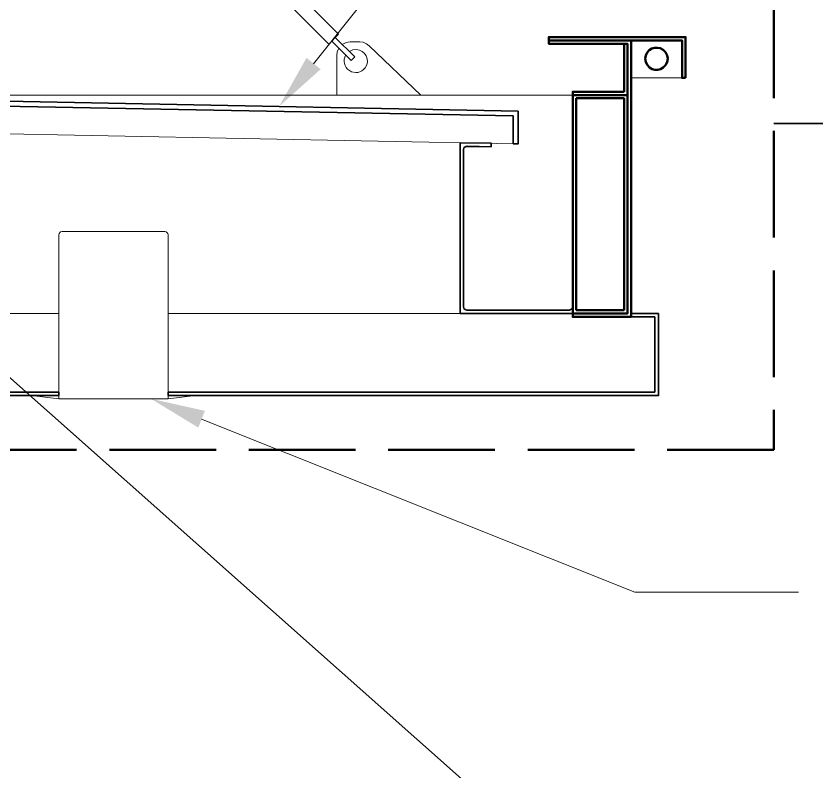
# Model space of a CAD drawing. Header units: inches. Extents: x 5 to 516, y -193 to 129.
# Drawn here: x 108.026 to 110.469, y -181.961 to -179.655 of the extents above; entities that cross this region are included whole.
import ezdxf

# ---------------------------------------------------------------- set-up
doc = ezdxf.new("R2010")
doc.units = ezdxf.units.IN
doc.header["$MEASUREMENT"] = 0
doc.linetypes.add('PDF_IMPORT', pattern=[1, 0.8, -0.2])
doc.layers.add('PDF8_Geometry', color=7, linetype='Continuous')
doc.layers.add('PDF8_Solid Fills', color=7, linetype='Continuous')

msp = doc.modelspace()

# ---------------------------------------------------------------- linework, layer by layer
at = {"layer": 'PDF8_Geometry', "linetype": 'PDF_IMPORT', "lineweight": 50, "ltscale": 0.406667}
msp.add_lwpolyline([(110.3377397, -179.1546714), (110.3377397, -180.9780051), (105.35774, -180.9780041), (105.3577396, -176.9124485), (107.3699617, -176.9124486), (107.3699615, -179.1546706), (110.3377402, -179.1546714)], dxfattribs=at)
at = {"layer": 'PDF8_Geometry', "lineweight": 15}
for points in [[(108.9332958, -179.8002267), (109.9132958, -178.5724488)], [(108.9799621, -179.740227), (109.0099621, -179.710227), (108.1155176, -178.811338)], [(108.9799617, -179.7402269), (108.0866282, -178.8413379)], [(109.0488512, -179.7902271), (108.9888511, -179.7302271)], [(108.999962, -179.7202266), (109.059962, -179.7791155), (109.0488509, -179.7902266)], [(109.045518, -179.7335605), (109.0332957, -179.7357827), (109.0210735, -179.7413383)], [(109.1032956, -179.7457822), (109.0955179, -179.7391155), (109.0855179, -179.7346711), (109.0744068, -179.73356), (109.0455179, -179.73356)], [(109.0110732, -179.7524497), (109.0055177, -179.7635608), (109.0044065, -179.774672)], [(109.0632951, -179.7568933), (109.0532951, -179.7580044), (109.0432951, -179.7624489)], [(109.2610732, -179.8957829), (109.1032954, -179.7457829)], [(109.0044063, -179.7746711), (109.0044063, -179.8957822)], [(110.0577398, -179.8435605), (109.9021842, -179.8435605)], [(107.0155179, -179.8780047), (109.9132958, -182.4513384), (110.4110737, -182.4513384)], [(107.0555174, -179.8957829), (109.7244064, -179.8957829)], [(109.5421842, -180.0446714), (107.0710729, -179.9957825)], [(108.1566286, -180.3224496), (108.1577397, -180.3180052), (108.1621841, -180.3135607), (108.1666286, -180.3124496), (108.4799619, -180.3124496)], [(108.4899624, -180.8224492), (108.4899624, -180.3224492), (108.4888512, -180.3180047), (108.4844068, -180.3135603), (108.4799624, -180.3124492)], [(108.156629, -180.3224492), (108.156629, -180.8224492), (108.0732957, -180.8124492)], [(107.0577395, -180.5624496), (108.1566285, -180.5624496)], [(108.4899624, -180.5624496), (109.3810735, -180.5624496)], [(108.5732957, -180.8124496), (108.4899624, -180.8224496), (108.156629, -180.8224496)], [(108.5921844, -180.8846712), (109.9132955, -181.412449), (110.4132956, -181.412449)]]:
    msp.add_lwpolyline(points, dxfattribs=at)
at = {"layer": 'PDF8_Geometry', "lineweight": 50}
for points in [[(109.6510732, -179.7291155), (109.6510732, -179.7191155), (110.068851, -179.7191155), (110.068851, -179.8435599)], [(109.9021843, -180.5624496), (109.9021843, -180.5724496), (109.7244065, -180.5724496), (109.7244065, -180.5624496), (109.8910732, -180.5624496), (109.8910732, -179.7391162), (109.6510732, -179.7391162), (109.6510732, -179.7291162), (109.9021843, -179.7291162), (109.9021843, -180.5724496)], [(109.9021843, -179.7291162), (110.0577399, -179.7291162), (110.0577399, -179.8435607), (110.068851, -179.8435607)], [(109.9477398, -179.7746718), (109.9455176, -179.7846718), (109.9477398, -179.7957829)], [(110.0077398, -179.8046718), (110.0121843, -179.7957829), (110.0144065, -179.7846718), (110.0121843, -179.7746718), (110.0077398, -179.7646718)], [(109.8910731, -180.5524496), (109.8910731, -180.5624496), (109.8910731, -179.8957829), (109.7244064, -179.8957829), (109.7244064, -180.5624496), (109.8910731, -180.5624496)], [(109.7344066, -179.9057825), (109.7344066, -180.5524492)], [(109.7344068, -179.9057825), (109.8810735, -179.9057825), (109.8810735, -180.5524492)], [(109.8810735, -180.5524489), (109.7344068, -180.5524489)]]:
    msp.add_lwpolyline(points, dxfattribs=at)
msp.add_lwpolyline([(109.8810735, -179.8857822), (109.8810735, -179.7391155), (109.8910735, -179.7391155), (109.8910735, -179.8957822), (109.7244068, -179.8957822), (109.7244068, -179.8857822)], close=True, dxfattribs=at)
at = {"layer": 'PDF8_Geometry', "lineweight": 35}
for points in [[(109.5577397, -179.9446709), (107.0577395, -179.895782)], [(109.5421842, -180.0446715), (109.5421842, -179.9591159), (107.0710729, -179.9124493)], [(109.5421842, -180.0446714), (109.5577398, -180.0446714), (109.5577398, -179.9446714)], [(110.3377397, -179.9824494), (111.0644065, -179.9824494)], [(109.381073, -180.0413377), (109.4755174, -180.0424488), (109.4755174, -180.0535599), (109.4021841, -180.0513377)], [(109.4755174, -180.0424493), (109.381073, -180.0413381)], [(109.4021843, -180.0513378), (109.3966287, -180.05356), (109.3921843, -180.0568933), (109.3910732, -180.0624489)], [(109.4755174, -180.0424488), (109.4755174, -180.0535599), (109.4021841, -180.0524488)], [(109.4021843, -180.0524489), (109.3966287, -180.05356), (109.3921843, -180.0568933), (109.3910732, -180.0624489)], [(109.9021843, -180.5624496), (109.9855176, -180.5624496), (109.9855176, -180.8124496), (108.4899619, -180.8124496)], [(109.7244064, -180.5624492), (109.7244064, -180.5724492), (109.9744064, -180.5724492), (109.9744064, -180.8024492)], [(108.156629, -180.8124489), (108.156629, -180.8024489), (106.6621845, -180.8024489)], [(109.9744064, -180.8024489), (108.4899618, -180.8024489)], [(108.4899624, -180.8024489), (108.4899624, -180.8124489)], [(108.156629, -180.8124496), (106.6621845, -180.8124496)]]:
    msp.add_lwpolyline(points, dxfattribs=at)
for points in [[(109.381073, -180.0413385), (109.381073, -180.5624496), (109.7244064, -180.5624496), (109.381073, -180.5624496)], [(109.391073, -180.0624493), (109.391073, -180.5413382), (109.3921842, -180.5468938), (109.3966286, -180.5502271), (109.401073, -180.5524493), (109.3966286, -180.5502271), (109.3921842, -180.5468938), (109.391073, -180.5413382)], [(109.7244068, -180.5624496), (109.3810734, -180.5624496)], [(109.7244065, -180.5413378), (109.7232954, -180.5468933), (109.718851, -180.5502267), (109.7144066, -180.5524489), (109.4010732, -180.5524489), (109.7144066, -180.5524489), (109.718851, -180.5502267), (109.7232954, -180.5468933)]]:
    msp.add_lwpolyline(points, close=True, dxfattribs=at)
at = {"layer": 'PDF8_Geometry', "lineweight": 15}
msp.add_arc((109.0624247, -179.7917987), 0.035315, 148.9049842, 324.2152774, dxfattribs=at)
msp.add_open_spline([(109.0910729, -179.8124489), (109.1080914, -179.7896896), (109.0923137, -179.7582267), (109.0632951, -179.7568933)], degree=3, dxfattribs=at)
at = {"layer": 'PDF8_Geometry', "lineweight": 50}
for points in [[(110.0077398, -179.7646718), (109.9886287, -179.7425977), (109.955962, -179.7485792), (109.9477398, -179.7746718)], [(109.9477398, -179.7957829), (109.9578139, -179.8230977), (109.9903139, -179.8277644), (110.0077398, -179.8046718)]]:
    msp.add_open_spline(points, degree=3, dxfattribs=at)
at = {"layer": 'PDF8_Solid Fills', "lineweight": 50, "transparency": 33554559}
for points in [[(108.9555177, -179.8168938), (108.828851, -179.9302272), (108.9121843, -179.7824494)], [(108.5821842, -180.9102268), (108.4377398, -180.8224491), (108.6021842, -180.8591157)]]:
    msp.add_solid(points, dxfattribs=at)

doc.saveas('drawing.dxf')
